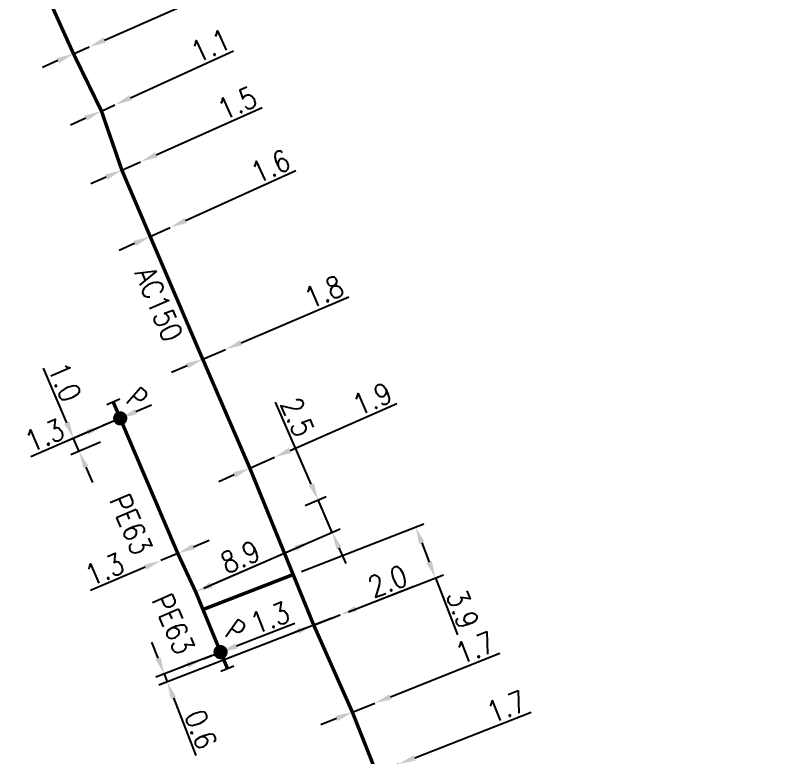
# Model space of a CAD drawing. Header units: millimetres. Extents: x 149996 to 151004, y 126998 to 128018.
# Drawn here: x 150858.5 to 150912.8, y 127406.4 to 127458.8 of the extents above; entities that cross this region are included whole.
import ezdxf
from ezdxf.enums import TextEntityAlignment as Align

# ---------------------------------------------------------------- set-up
doc = ezdxf.new("R2010")
doc.units = ezdxf.units.MM
doc.header["$PDMODE"] = 34
doc.linetypes.add('L_100_AP', pattern=[14, 10, -1.5, 1, -1.5])
doc.linetypes.add('L_100_PE', pattern=[14, 10, -1.5, 1, -1.5])
doc.layers.get('0').update_dxf_attribs({"linetype": 'CONTINUOUS'})
doc.layers.get('DEFPOINTS').update_dxf_attribs({"linetype": 'CONTINUOUS'})
for name, color, linetype in [('L_140', 3, 'CONTINUOUS'), ('L_300', 7, 'CONTINUOUS'), ('L_340', 7, 'CONTINUOUS')]:
    doc.layers.add(name, color=color, linetype=linetype)
doc.styles.add('G_ROMANS', font='ROMANS.SHX', dxfattribs={"width": 0.75})
doc.styles.get("Standard").update_dxf_attribs({"font": 'romans.shx', "width": 0.85})
doc.dimstyles.get("Standard").update_dxf_attribs({"dimtxt": 1.5, "dimasz": 1.2, "dimexe": 0.625, "dimexo": 0.625, "dimgap": 0.25, "dimtad": 1, "dimdec": 1, "dimzin": 0, "dimdsep": 46, "dimtxsty": 'Standard', "dimcen": -0.5, "dimadec": 0, "dimazin": 0, "dimtfac": 1, "dimtdec": 1, "dimtmove": 0, "dimatfit": 3, "dimfxl": 0, "dimtolj": 1, "dimtzin": 0, "dimarcsym": 0})

# ---------------------------------------------------------------- blocks, each defined once
blk = doc.blocks.new('*D113')
at = {"layer": 'DEFPOINTS', "color": 0, "linetype": 'Continuous', "transparency": 16777216}
for p in [(150883.903, 127410.267), (150883.903, 127410.267), (150882.325, 127409.635)]:
    blk.add_point(p, dxfattribs=at)
at = {"layer": 'L_140', "color": 0, "linetype": 'Continuous', "lineweight": -2, "transparency": 16777216}
for p, q in [((150885.018, 127410.712), (150892.744, 127413.802)), ((150883.671, 127410.847), (150883.671, 127410.847)), ((150882.325, 127409.635), (150883.903, 127410.267)), ((150881.211, 127409.19), (150880.096, 127408.744))]:
    blk.add_line(p, q, dxfattribs=at)
at = {"layer": 'L_140', "color": 0, "linetype": 'Continuous', "transparency": 16777216}
for points in [[(150884.943, 127410.898), (150885.092, 127410.526), (150883.903, 127410.267)], [(150881.136, 127409.376), (150881.285, 127409.004), (150882.325, 127409.635)]]:
    blk.add_solid(points, dxfattribs=at)
at = {"layer": 'L_140', "color": 0, "linetype": 'Continuous', "transparency": 16777216, "insert": (150890.985, 127414.175), "char_height": 1.5, "attachment_point": 5, "rotation": 21.7945}
blk.add_mtext('\\A1;1.7', dxfattribs=at)
blk = doc.blocks.new('*D114')
at = {"layer": 'DEFPOINTS', "color": 0, "linetype": 'Continuous', "transparency": 16777216}
for p in [(150876.83, 127427.614), (150876.83, 127427.614), (150875.09, 127426.85)]:
    blk.add_point(p, dxfattribs=at)
at = {"layer": 'L_140', "color": 0, "linetype": 'Continuous', "lineweight": -2, "transparency": 16777216}
for p, q in [((150877.928, 127428.097), (150885.472, 127431.408)), ((150875.09, 127426.85), (150876.83, 127427.614)), ((150873.991, 127426.368), (150872.892, 127425.886))]:
    blk.add_line(p, q, dxfattribs=at)
at = {"layer": 'L_140', "color": 0, "linetype": 'Continuous', "transparency": 16777216}
for points in [[(150877.848, 127428.28), (150878.009, 127427.913), (150876.83, 127427.614)], [(150873.911, 127426.551), (150874.072, 127426.185), (150875.09, 127426.85)]]:
    blk.add_solid(points, dxfattribs=at)
at = {"layer": 'L_140', "color": 0, "linetype": 'Continuous', "transparency": 16777216, "insert": (150883.729, 127431.735), "char_height": 1.5, "attachment_point": 5, "rotation": 23.7027}
blk.add_mtext('\\A1;1.9', dxfattribs=at)
blk = doc.blocks.new('*D115')
at = {"layer": 'DEFPOINTS', "color": 0, "linetype": 'Continuous', "transparency": 16777216}
for p in [(150873.374, 127435.222), (150873.374, 127435.222), (150871.765, 127434.535)]:
    blk.add_point(p, dxfattribs=at)
at = {"layer": 'L_140', "color": 0, "linetype": 'Continuous', "lineweight": -2, "transparency": 16777216}
for p, q in [((150874.477, 127435.694), (150882.086, 127438.944)), ((150871.765, 127434.535), (150873.374, 127435.222)), ((150873.619, 127434.648), (150873.619, 127434.648)), ((150870.661, 127434.064), (150869.558, 127433.592)), ((150872.01, 127433.96), (150872.01, 127433.96))]:
    blk.add_line(p, q, dxfattribs=at)
at = {"layer": 'L_140', "color": 0, "linetype": 'Continuous', "transparency": 16777216}
for points in [[(150874.399, 127435.878), (150874.556, 127435.51), (150873.374, 127435.222)], [(150870.583, 127434.247), (150870.74, 127433.88), (150871.765, 127434.535)]]:
    blk.add_solid(points, dxfattribs=at)
at = {"layer": 'L_140', "color": 0, "linetype": 'Continuous', "transparency": 16777216, "insert": (150880.318, 127439.277), "char_height": 1.5, "attachment_point": 5, "rotation": 23.133}
blk.add_mtext('\\A1;1.8', dxfattribs=at)
blk = doc.blocks.new('*D116')
at = {"layer": 'DEFPOINTS', "color": 0, "linetype": 'Continuous', "transparency": 16777216}
for p in [(150869.468, 127443.83), (150869.468, 127443.83), (150868.056, 127443.191)]:
    blk.add_point(p, dxfattribs=at)
at = {"layer": 'L_140', "color": 0, "linetype": 'Continuous', "lineweight": -2, "transparency": 16777216}
for p, q in [((150870.561, 127444.325), (150878.329, 127447.843)), ((150868.056, 127443.191), (150869.468, 127443.83)), ((150866.963, 127442.695), (150865.87, 127442.2))]:
    blk.add_line(p, q, dxfattribs=at)
at = {"layer": 'L_140', "color": 0, "linetype": 'Continuous', "transparency": 16777216}
for points in [[(150870.479, 127444.507), (150870.644, 127444.143), (150869.468, 127443.83)], [(150866.881, 127442.878), (150867.046, 127442.513), (150868.056, 127443.191)]]:
    blk.add_solid(points, dxfattribs=at)
at = {"layer": 'L_140', "color": 0, "linetype": 'Continuous', "transparency": 16777216, "insert": (150876.555, 127448.137), "char_height": 1.5, "attachment_point": 5, "rotation": 24.3654}
blk.add_mtext('\\A1;1.6', dxfattribs=at)
blk = doc.blocks.new('*D117')
at = {"layer": 'DEFPOINTS', "color": 0, "linetype": 'Continuous', "transparency": 16777216}
for p in [(150867.383, 127448.464), (150867.383, 127448.464), (150866.059, 127447.873)]:
    blk.add_point(p, dxfattribs=at)
at = {"layer": 'L_140', "color": 0, "linetype": 'Continuous', "lineweight": -2, "transparency": 16777216}
for p, q in [((150868.479, 127448.953), (150875.97, 127452.296)), ((150866.059, 127447.873), (150867.383, 127448.464)), ((150864.963, 127447.384), (150863.867, 127446.895))]:
    blk.add_line(p, q, dxfattribs=at)
at = {"layer": 'L_140', "color": 0, "linetype": 'Continuous', "transparency": 16777216}
for points in [[(150868.397, 127449.136), (150868.56, 127448.771), (150867.383, 127448.464)], [(150864.882, 127447.567), (150865.045, 127447.202), (150866.059, 127447.873)]]:
    blk.add_solid(points, dxfattribs=at)
at = {"layer": 'L_140', "color": 0, "linetype": 'Continuous', "transparency": 16777216, "insert": (150874.197, 127452.6), "char_height": 1.5, "attachment_point": 5, "rotation": 24.0488}
blk.add_mtext('\\A1;1.5', dxfattribs=at)
blk = doc.blocks.new('*D118')
at = {"layer": 'DEFPOINTS', "color": 0, "linetype": 'Continuous', "transparency": 16777216}
for p in [(150865.574, 127452.48), (150865.574, 127452.48), (150864.618, 127452.045)]:
    blk.add_point(p, dxfattribs=at)
at = {"layer": 'L_140', "color": 0, "linetype": 'Continuous', "lineweight": -2, "transparency": 16777216}
for p, q in [((150866.666, 127452.977), (150873.93, 127456.282)), ((150864.618, 127452.045), (150865.574, 127452.48)), ((150863.526, 127451.548), (150862.434, 127451.051))]:
    blk.add_line(p, q, dxfattribs=at)
at = {"layer": 'L_140', "color": 0, "linetype": 'Continuous', "transparency": 16777216}
for points in [[(150866.583, 127453.159), (150866.749, 127452.795), (150865.574, 127452.48)], [(150863.443, 127451.73), (150863.609, 127451.366), (150864.618, 127452.045)]]:
    blk.add_solid(points, dxfattribs=at)
at = {"layer": 'L_140', "color": 0, "linetype": 'Continuous', "transparency": 16777216, "insert": (150872.321, 127456.649), "char_height": 1.5, "attachment_point": 5, "rotation": 24.4666}
blk.add_mtext('\\A1;1.1', dxfattribs=at)
blk = doc.blocks.new('*D119')
at = {"layer": 'DEFPOINTS', "color": 0, "linetype": 'Continuous', "transparency": 16777216}
for p in [(150863.745, 127456.566), (150863.745, 127456.566), (150862.647, 127456.083)]:
    blk.add_point(p, dxfattribs=at)
at = {"layer": 'L_140', "color": 0, "linetype": 'Continuous', "lineweight": -2, "transparency": 16777216}
for p, q in [((150864.844, 127457.05), (150872.47, 127460.41)), ((150862.647, 127456.083), (150863.745, 127456.566)), ((150861.549, 127455.599), (150860.451, 127455.115))]:
    blk.add_line(p, q, dxfattribs=at)
at = {"layer": 'L_140', "color": 0, "linetype": 'Continuous', "transparency": 16777216}
for points in [[(150864.763, 127457.233), (150864.924, 127456.867), (150863.745, 127456.566)], [(150861.468, 127455.782), (150861.63, 127455.416), (150862.647, 127456.083)]]:
    blk.add_solid(points, dxfattribs=at)
at = {"layer": 'L_140', "color": 0, "linetype": 'Continuous', "transparency": 16777216, "insert": (150870.699, 127460.723), "char_height": 1.5, "attachment_point": 5, "rotation": 23.7749}
blk.add_mtext('\\A1;1.2', dxfattribs=at)
blk = doc.blocks.new('*D142')
at = {"layer": 'DEFPOINTS', "color": 0, "linetype": 'Continuous', "transparency": 16777216}
for p in [(150881.465, 127416.494), (150881.465, 127416.494), (150879.6, 127415.771)]:
    blk.add_point(p, dxfattribs=at)
at = {"layer": 'L_140', "color": 0, "linetype": 'Continuous', "lineweight": -2, "transparency": 16777216}
for p, q in [((150882.583, 127416.928), (150886.659, 127418.508)), ((150879.6, 127415.771), (150881.465, 127416.494)), ((150878.481, 127415.338), (150877.362, 127414.904))]:
    blk.add_line(p, q, dxfattribs=at)
at = {"layer": 'L_140', "color": 0, "linetype": 'Continuous', "transparency": 16777216}
for points in [[(150882.511, 127417.115), (150882.656, 127416.742), (150881.465, 127416.494)], [(150878.409, 127415.524), (150878.553, 127415.151), (150879.6, 127415.771)]]:
    blk.add_solid(points, dxfattribs=at)
at = {"layer": 'L_140', "color": 0, "linetype": 'Continuous', "transparency": 16777216, "insert": (150884.819, 127418.867), "char_height": 1.5, "attachment_point": 5, "rotation": 21.191}
blk.add_mtext('\\A1;2.0', dxfattribs=at)
blk = doc.blocks.new('*D279')
at = {"layer": 'DEFPOINTS', "color": 0, "linetype": 'Continuous', "transparency": 16777216}
for p in [(150881.465, 127416.494), (150873.023, 127413.865), (150869.262, 127411.763)]:
    blk.add_point(p, dxfattribs=at)
at = {"layer": 'L_300', "color": 0, "linetype": 'Continuous', "lineweight": -2, "transparency": 16777216}
for p, q in [((150880.882, 127416.268), (150868.679, 127411.537)), ((150868.611, 127413.442), (150868.177, 127414.56)), ((150872.44, 127413.639), (150868.462, 127412.097)), ((150869.045, 127412.323), (150869.262, 127411.763)), ((150869.696, 127410.644), (150871.276, 127406.569))]:
    blk.add_line(p, q, dxfattribs=at)
at = {"layer": 'L_300', "color": 0, "linetype": 'Continuous', "transparency": 16777216}
for points in [[(150868.798, 127413.514), (150868.425, 127413.369), (150869.045, 127412.323)], [(150869.882, 127410.717), (150869.509, 127410.572), (150869.262, 127411.763)]]:
    blk.add_solid(points, dxfattribs=at)
at = {"layer": 'L_300', "color": 0, "linetype": 'Continuous', "transparency": 16777216, "insert": (150871.635, 127408.409), "char_height": 1.5, "attachment_point": 5, "rotation": 291.191}
blk.add_mtext('\\A1;0.6', dxfattribs=at)
blk = doc.blocks.new('*D280')
at = {"layer": 'DEFPOINTS', "color": 0, "linetype": 'Continuous', "transparency": 16777216}
for p in [(150873.023, 127413.865), (150871.811, 127413.395), (150871.811, 127413.395)]:
    blk.add_point(p, dxfattribs=at)
at = {"layer": 'L_300', "color": 0, "linetype": 'Continuous', "lineweight": -2, "transparency": 16777216}
for p, q in [((150874.142, 127414.299), (150878.268, 127415.898)), ((150871.811, 127413.395), (150873.023, 127413.865)), ((150870.692, 127412.961), (150869.573, 127412.528))]:
    blk.add_line(p, q, dxfattribs=at)
at = {"layer": 'L_300', "color": 0, "linetype": 'Continuous', "transparency": 16777216}
for points in [[(150874.07, 127414.485), (150874.214, 127414.112), (150873.023, 127413.865)], [(150870.62, 127413.148), (150870.764, 127412.775), (150871.811, 127413.395)]]:
    blk.add_solid(points, dxfattribs=at)
at = {"layer": 'L_300', "color": 0, "linetype": 'Continuous', "transparency": 16777216, "insert": (150876.512, 127416.29), "char_height": 1.5, "attachment_point": 5, "rotation": 21.191}
blk.add_mtext('\\A1;1.3', dxfattribs=at)
blk = doc.blocks.new('*D281')
at = {"layer": 'DEFPOINTS', "color": 0, "linetype": 'Continuous', "transparency": 16777216}
for p in [(150878.148, 127419.338), (150888.183, 127419.099), (150881.465, 127416.494)]:
    blk.add_point(p, dxfattribs=at)
at = {"layer": 'L_140', "color": 0, "linetype": 'Continuous', "lineweight": -2, "transparency": 16777216}
for p, q in [((150878.731, 127419.564), (150887.374, 127422.915)), ((150887.225, 127421.57), (150887.749, 127420.218)), ((150882.047, 127416.72), (150888.766, 127419.325)), ((150888.183, 127419.099), (150889.741, 127415.08))]:
    blk.add_line(p, q, dxfattribs=at)
at = {"layer": 'L_140', "color": 0, "linetype": 'Continuous', "transparency": 16777216}
for points in [[(150887.411, 127421.642), (150887.038, 127421.497), (150886.791, 127422.689)], [(150887.936, 127420.29), (150887.563, 127420.145), (150888.183, 127419.099)]]:
    blk.add_solid(points, dxfattribs=at)
at = {"layer": 'L_140', "color": 0, "linetype": 'Continuous', "transparency": 16777216, "insert": (150890.111, 127416.891), "char_height": 1.5, "attachment_point": 5, "rotation": 291.191}
blk.add_mtext('\\A1;3.9', dxfattribs=at)
blk = doc.blocks.new('L_340_07')
at = {"color": 0, "linetype": 'Continuous', "const_width": 0.25, "flags": 128}
blk.add_lwpolyline([(0, 0), (1.25, 0)], dxfattribs=at)
at = {"color": 0, "linetype": 'Continuous', "flags": 128}
blk.add_lwpolyline([(1.25, -0.5), (1.25, 0.5)], dxfattribs=at)
at = {"color": 0, "linetype": 'Continuous', "style": 'G_ROMANS', "width": 0.75, "flags": 3}
for tag, p in [('DEF_LEG', (0.723, -3.465)), ('DEF_COUP', (0.723, -5.965)), ('DEF_TYPE', (0.723, -8.465))]:
    blk.add_attdef(tag, text='', height=1.2, dxfattribs=at).set_placement(p, align=Align.MIDDLE)
blk = doc.blocks.new('L_300_12')
at = {"color": 0, "linetype": 'Continuous', "const_width": 0.497, "flags": 128}
blk.add_lwpolyline([(-0.252, 0, 1), (0.252, 0, 1)], format="xyb", close=True, dxfattribs=at)
at = {"color": 0, "linetype": 'Continuous', "style": 'G_ROMANS', "width": 0.75}
blk.add_text('P', height=1.5, dxfattribs=at).set_placement((0, 1.85), align=Align.MIDDLE)
at = {"color": 0, "linetype": 'Continuous', "style": 'G_ROMANS', "width": 0.75, "flags": 3}
for tag, p in [('DEF_LEG', (0, -5)), ('DEF_COUP', (0, -7.5)), ('DEF_TYPE', (0, -10))]:
    blk.add_attdef(tag, text='', height=1.2, dxfattribs=at).set_placement(p, align=Align.MIDDLE)
blk = doc.blocks.new('*D353')
at = {"layer": 'DEFPOINTS', "color": 0, "linetype": 'Continuous', "transparency": 16777216}
for p in [(150885.607, 127405.967), (150885.607, 127405.967), (150884.025, 127405.345)]:
    blk.add_point(p, dxfattribs=at)
at = {"layer": 'L_140', "color": 0, "linetype": 'Continuous', "lineweight": -2, "transparency": 16777216}
for p, q in [((150886.724, 127406.406), (150894.947, 127409.639)), ((150884.025, 127405.345), (150885.607, 127405.967)), ((150882.908, 127404.906), (150881.792, 127404.467))]:
    blk.add_line(p, q, dxfattribs=at)
at = {"layer": 'L_140', "color": 0, "linetype": 'Continuous', "transparency": 16777216}
for points in [[(150886.651, 127406.592), (150886.797, 127406.22), (150885.607, 127405.967)], [(150882.835, 127405.092), (150882.982, 127404.72), (150884.025, 127405.345)]]:
    blk.add_solid(points, dxfattribs=at)
at = {"layer": 'L_140', "color": 0, "linetype": 'Continuous', "transparency": 16777216, "insert": (150893.19, 127410.023), "char_height": 1.5, "attachment_point": 5, "rotation": 21.4655}
blk.add_mtext('\\A1;1.7', dxfattribs=at)
blk = doc.blocks.new('*D1327')
at = {"layer": 'DEFPOINTS', "color": 0, "linetype": 'Continuous', "transparency": 16777216}
for p in [(150879.904, 127424.606), (150878.431, 127423.966), (150871.267, 127418.124)]:
    blk.add_point(p, dxfattribs=at)
at = {"layer": 'L_140', "color": 0, "linetype": 'Continuous', "lineweight": -2, "transparency": 16777216}
for p, q in [((150879.425, 127425.706), (150876.905, 127431.501)), ((150879.005, 127424.215), (150880.477, 127424.855)), ((150880.901, 127422.313), (150879.904, 127424.606)), ((150871.84, 127418.373), (150881.474, 127422.563)), ((150881.379, 127421.213), (150881.858, 127420.112))]:
    blk.add_line(p, q, dxfattribs=at)
at = {"layer": 'L_140', "color": 0, "linetype": 'Continuous', "transparency": 16777216}
for points in [[(150879.609, 127425.786), (150879.242, 127425.627), (150879.904, 127424.606)], [(150881.563, 127421.293), (150881.196, 127421.133), (150880.901, 127422.313)]]:
    blk.add_solid(points, dxfattribs=at)
at = {"layer": 'L_140', "color": 0, "linetype": 'Continuous', "transparency": 16777216, "insert": (150878.455, 127430.446), "char_height": 1.5, "attachment_point": 5, "rotation": 293.504}
blk.add_mtext('\\A1;2.5', dxfattribs=at)
blk = doc.blocks.new('*D1328')
at = {"layer": 'DEFPOINTS', "color": 0, "linetype": 'Continuous', "transparency": 16777216}
for p in [(150879.428, 127421.673), (150879.428, 127421.673), (150871.267, 127418.124)]:
    blk.add_point(p, dxfattribs=at)
at = {"layer": 'L_140', "color": 0, "linetype": 'Continuous', "lineweight": -2, "transparency": 16777216}
blk.add_line((150872.367, 127418.602), (150878.328, 127421.194), dxfattribs=at)
at = {"layer": 'L_140', "color": 0, "linetype": 'Continuous', "transparency": 16777216}
for points in [[(150878.248, 127421.378), (150878.408, 127421.011), (150879.428, 127421.673)], [(150872.288, 127418.786), (150872.447, 127418.419), (150871.267, 127418.124)]]:
    blk.add_solid(points, dxfattribs=at)
at = {"layer": 'L_140', "color": 0, "linetype": 'Continuous', "transparency": 16777216, "insert": (150874.415, 127420.583), "char_height": 1.5, "attachment_point": 5, "rotation": 23.504}
blk.add_mtext('\\A1;8.9', dxfattribs=at)
blk = doc.blocks.new('*D1329')
at = {"layer": 'DEFPOINTS', "color": 0, "linetype": 'Continuous', "transparency": 16777216}
for p in [(150870.006, 127420.83), (150868.81, 127420.32), (150868.81, 127420.32)]:
    blk.add_point(p, dxfattribs=at)
at = {"layer": 'L_140', "color": 0, "linetype": 'Continuous', "lineweight": -2, "transparency": 16777216}
for p, q in [((150871.109, 127421.301), (150872.213, 127421.771)), ((150870.006, 127420.83), (150868.81, 127420.32)), ((150867.706, 127419.849), (150863.852, 127418.207))]:
    blk.add_line(p, q, dxfattribs=at)
at = {"layer": 'L_140', "color": 0, "linetype": 'Continuous', "transparency": 16777216}
for points in [[(150871.031, 127421.485), (150871.188, 127421.117), (150870.006, 127420.83)], [(150867.627, 127420.033), (150867.784, 127419.665), (150868.81, 127420.32)]]:
    blk.add_solid(points, dxfattribs=at)
at = {"layer": 'L_140', "color": 0, "linetype": 'Continuous', "transparency": 16777216, "insert": (150864.835, 127419.713), "char_height": 1.5, "attachment_point": 5, "rotation": 23.0903}
blk.add_mtext('\\A1;1.3', dxfattribs=at)
blk = doc.blocks.new('*D1331')
at = {"layer": 'DEFPOINTS', "color": 0, "linetype": 'Continuous', "transparency": 16777216}
for p in [(150865.941, 127430.359), (150865.132, 127428.925), (150863.042, 127428.029)]:
    blk.add_point(p, dxfattribs=at)
at = {"layer": 'L_300', "color": 0, "linetype": 'Continuous', "lineweight": -2, "transparency": 16777216}
for p, q in [((150862.175, 127430.051), (150860.525, 127433.901)), ((150865.366, 127430.113), (150862.074, 127428.702)), ((150863.042, 127428.029), (150862.648, 127428.948)), ((150864.558, 127428.679), (150862.468, 127427.783)), ((150863.515, 127426.926), (150863.988, 127425.823))]:
    blk.add_line(p, q, dxfattribs=at)
at = {"layer": 'L_300', "color": 0, "linetype": 'Continuous', "transparency": 16777216}
for points in [[(150862.359, 127430.13), (150861.992, 127429.972), (150862.648, 127428.948)], [(150863.699, 127427.005), (150863.331, 127426.847), (150863.042, 127428.029)]]:
    blk.add_solid(points, dxfattribs=at)
at = {"layer": 'L_300', "color": 0, "linetype": 'Continuous', "transparency": 16777216, "insert": (150862.033, 127432.922), "char_height": 1.5, "attachment_point": 5, "rotation": 293.205}
blk.add_mtext('\\A1;1.0', dxfattribs=at)
blk = doc.blocks.new('*D1332')
at = {"layer": 'DEFPOINTS', "color": 0, "linetype": 'Continuous', "transparency": 16777216}
for p in [(150865.941, 127430.359), (150864.746, 127429.847), (150864.746, 127429.847)]:
    blk.add_point(p, dxfattribs=at)
at = {"layer": 'L_300', "color": 0, "linetype": 'Continuous', "lineweight": -2, "transparency": 16777216}
for p, q in [((150867.043, 127430.832), (150868.146, 127431.305)), ((150865.941, 127430.359), (150864.746, 127429.847)), ((150863.643, 127429.374), (150859.625, 127427.652))]:
    blk.add_line(p, q, dxfattribs=at)
at = {"layer": 'L_300', "color": 0, "linetype": 'Continuous', "transparency": 16777216}
for points in [[(150866.965, 127431.016), (150867.122, 127430.648), (150865.941, 127430.359)], [(150863.564, 127429.558), (150863.722, 127429.191), (150864.746, 127429.847)]]:
    blk.add_solid(points, dxfattribs=at)
at = {"layer": 'L_300', "color": 0, "linetype": 'Continuous', "transparency": 16777216, "insert": (150860.605, 127429.16), "char_height": 1.5, "attachment_point": 5, "rotation": 23.205}
blk.add_mtext('\\A1;1.3', dxfattribs=at)

msp = doc.modelspace()

# ---------------------------------------------------------------- linework, layer by layer
at = {"layer": 'L_140', "linetype": 'L_100_AP', "flags": 128}
msp.add_lwpolyline([(150763.066, 127734.758, 0.25, 0.25, 0), (150758.874, 127733.975, 0.25, 0.25, 0), (150759.886, 127728.205, 0.25, 0.25, 0), (150761.645, 127718.069, 0.25, 0.25, 0), (150766.848, 127707.124, 0.25, 0.25, 0), (150771.462, 127697.463, 0.25, 0.25, 0), (150769.373, 127691.867, 0.25, 0.25, 0), (150781.314, 127667.072, 0.25, 0.25, 0), (150787.865, 127653.391, 0.25, 0.25, 0), (150801.534, 127625.023, 0.25, 0.25, 0), (150805.031, 127617.118, 0.25, 0.25, 0), (150806.594, 127612.766, 0.25, 0.25, 0), (150808.918, 127606.043, 0.25, 0.25, 0), (150812.246, 127597.365, 0.25, 0.25, 0), (150814.536, 127590.481, 0.25, 0.25, 0), (150816.576, 127584.206, 0.25, 0.25, 0), (150818.05, 127578.157, 0.25, 0.25, 0), (150819.717, 127571.622, 0.25, 0.25, 0), (150820.844, 127566.625, 0.25, 0.25, 0), (150821.643, 127564.406, 0.25, 0.25, 0), (150823.765, 127564.954, 0.25, 0.25, 0), (150826.178, 127553.496, 0.25, 0.25, 0), (150828.767, 127541.207, 0.25, 0.25, 0), (150828.442, 127531.73, 0.25, 0.25, 0), (150828.442, 127531.73, 0.25, 0.25, 0), (150832.703, 127522.339, 0.25, 0.25, 0), (150838.806, 127509.388, 0.25, 0.25, 0), (150842.814, 127500.971, 0.25, 0.25, 0), (150845.684, 127495.151, 0.25, 0.25, 0), (150846.745, 127492.65, 0.25, 0.25, 0), (150847.666, 127490.484, 0.25, 0.25, 0), (150848.976, 127487.403, 0.25, 0.25, 0), (150849.708, 127485.599, 0.25, 0.25, 0), (150850.716, 127483.112, 0.25, 0.25, 0), (150853.215, 127477.701, 0.25, 0.25, 0), (150855.317, 127472.859, 0.25, 0.25, 0), (150856.722, 127469.347, 0.25, 0.25, 0), (150856.889, 127468.928, 0.25, 0.25, 0), (150858.775, 127464.52, 0.25, 0.25, 0), (150860.707, 127460.37, 0.25, 0.25, 0), (150862.647, 127456.083, 0.25, 0.25, 0), (150864.618, 127452.045, 0.25, 0.25, 0), (150866.059, 127447.873, 0.25, 0.25, 0), (150868.056, 127443.191, 0.25, 0.25, 0), (150871.765, 127434.535, 0.25, 0.25, 0), (150875.09, 127426.85, 0.25, 0.25, 0), (150879.6, 127415.771, 0.25, 0.25, 0), (150882.325, 127409.635, 0.25, 0.25, 0), (150884.025, 127405.345, 0.25, 0.25, 0), (150886.208, 127399.776, 0.25, 0.25, 0), (150889.669, 127391.547, 0.25, 0.25, 0), (150891.365, 127387.667, 0.25, 0.25, 0), (150892.798, 127384.149, 0.25, 0.25, 0), (150894.4, 127380.237, 0.25, 0.25, 0), (150896.08, 127376.203, 0.25, 0.25, 0), (150898.124, 127371.501, 0.25, 0.25, 0), (150900.632, 127365.365, 0.25, 0.25, 0), (150902.332, 127361.4, 0.25, 0.25, 0), (150906.944, 127350.203, 0.25, 0.25, 0), (150908.124, 127347.164, 0.25, 0.25, 0), (150912.708, 127336.392, 0.25, 0.25, 0), (150914.244, 127332.638, 0.25, 0.25, 0), (150917.475, 127325.75, 0.25, 0.25, 0), (150919.672, 127319.494, 0.25, 0.25, 0), (150921.387, 127315.905, 0.25, 0.25, 0), (150928.067, 127299.83, 0.25, 0.25, 0), (150936.813, 127278.761, 0.25, 0.25, 0), (150940.314, 127270.137, 0.25, 0.25, 0), (150943.232, 127262.809, 0.25, 0.25, 0), (150945.685, 127257.444, 0.25, 0.25, 0), (150952.55, 127241.937, 0.25, 0.25, 0), (150953.884, 127237.366, 0.25, 0.25, 0), (150955.673, 127233.591, 0.25, 0.25, 0), (150959.586, 127223.937, 0.25, 0.25, 0), (150961.002, 127220.396, 0.25, 0.25, 0), (150964.462, 127211.892, 0.25, 0.25, 0), (150966.558, 127207.375, 0.25, 0.25, 0), (150968.452, 127202.686, 0.25, 0.25, 0), (150971.18, 127196.248, 0.25, 0.25, 0), (150976.514, 127183.423, 0.25, 0.25, 0), (150978.118, 127179.453, 0.25, 0.25, 0), (150979.807, 127175.25, 0.25, 0.25, 0), (150985.325, 127162.339, 0.25, 0.25, 0), (150989.093, 127153.336, 0.25, 0.25, 0), (150993.052, 127143.813, 0.25, 0.25, 0), (150996.341, 127135.825, 0.25, 0.25, 0), (150998.146, 127131.515, 0.25, 0.25, 0), (151000, 127127.126, 0, 0, 0)], format="xyseb", dxfattribs=at)
at = {"layer": 'L_140', "linetype": 'L_100_PE', "flags": 128}
msp.add_lwpolyline([(150873.023, 127413.865, 0.25, 0.25, 0), (150871.267, 127418.124, 0.25, 0.25, 0), (150870.006, 127420.83, 0.25, 0.25, 0), (150865.941, 127430.359, 0, 0, 0)], format="xyseb", dxfattribs=at)
at = {"layer": 'L_140', "linetype": 'L_100_PE', "const_width": 0.25, "flags": 128}
msp.add_lwpolyline([(150878.148, 127419.338), (150871.727, 127416.848)], dxfattribs=at)

# ---------------------------------------------------------------- block references
at = {"layer": 'L_300'}
for p, rotation in [((150865.941, 127430.359), 319.5447171935257), ((150873.023, 127413.865), 324.9019404178163)]:
    msp.add_blockref('L_300_12', p, dxfattribs=dict(at, rotation=rotation))
at = {"layer": 'L_340'}
for p, rotation in [((150865.941, 127430.359), 113.1405555747004), ((150873.023, 127413.865), 292.9643056083283)]:
    msp.add_blockref('L_340_07', p, dxfattribs=dict(at, rotation=rotation))

# ---------------------------------------------------------------- texts
at = {"layer": 'L_140', "linetype": 'Continuous', "width": 0.85}
for s, rotation, p in [('AC150', 292.8509, (150868.679, 127438.407)), ('PE63', 293.3934, (150869.698, 127415.845))]:
    msp.add_text(s, height=1.5, rotation=rotation, dxfattribs=at).set_placement(p, align=Align.MIDDLE)
msp.add_text('PE63', height=1.5, rotation=293.1406, dxfattribs=at).set_placement((150865.154, 127424.589))

# ---------------------------------------------------------------- dimensions: what is measured, and where the dimension line sits
at = {"layer": 'L_140', "linetype": 'Continuous'}
for base, p1, p2, angle, picture, middle in [((150863.745, 127456.566), (150862.647, 127456.083), (150863.745, 127456.566), 23.7749, '*D119', (150871.103, 127459.807)), ((150865.57395, 127452.47995), (150864.61824, 127452.04508), (150865.57395, 127452.47995), 24.46664, '*D118', (150872.73525, 127455.73851)), ((150867.383, 127448.464), (150866.059, 127447.873), (150867.383, 127448.464), 24.0488, '*D117', (150874.605, 127451.687)), ((150869.468, 127443.83), (150868.056, 127443.191), (150869.468, 127443.83), 24.3654, '*D116', (150876.968, 127447.226)), ((150873.374, 127435.222), (150871.765, 127434.535), (150873.374, 127435.222), 23.133, '*D115', (150880.711, 127438.357)), ((150876.83, 127427.614), (150875.09, 127426.85), (150876.83, 127427.614), 23.7027, '*D114', (150884.131, 127430.82)), ((150888.183, 127419.099), (150878.148, 127419.338), (150881.465, 127416.494), 111.191, '*D281', (150889.179, 127416.53)), ((150881.465, 127416.494), (150879.6, 127415.771), (150881.465, 127416.494), 201.191, '*D142', (150885.181, 127417.935)), ((150883.903, 127410.267), (150882.325, 127409.635), (150883.903, 127410.267), 21.7945, '*D113', (150891.356, 127413.247)), ((150885.607, 127405.967), (150884.025, 127405.345), (150885.607, 127405.967), 21.4655, '*D353', (150893.556, 127409.092))]:
    dim = msp.add_linear_dim(base=base, p1=p1, p2=p2, angle=angle, dimstyle='Standard', override={"dimexe": 0.625, "dimtad": 1, "dimse1": 0, "dimse2": 0, "dimtmove": 0, "dimatfit": 3}, dxfattribs=at)
    dim.commit()
    dim.dimension.update_dxf_attribs({"geometry": picture, "text_midpoint": middle, "dimtype": 160})
for base, p1, p2, angle, picture, middle in [((150879.904, 127424.606), (150871.267, 127418.124), (150878.431, 127423.966), 293.504, '*D1327', (150877.537, 127430.047)), ((150879.428, 127421.673), (150871.267, 127418.124), (150879.428, 127421.673), 203.504, '*D1328', (150874.814, 127419.666)), ((150868.81, 127420.32), (150870.006, 127420.83), (150868.81, 127420.32), 23.0903, '*D1329', (150865.227, 127418.793))]:
    dim = msp.add_linear_dim(base=base, p1=p1, p2=p2, angle=angle, dimstyle='Standard', dxfattribs=at)
    dim.commit()
    dim.dimension.update_dxf_attribs({"geometry": picture, "text_midpoint": middle, "dimtype": 160})
at = {"layer": 'L_300', "linetype": 'Continuous'}
for base, p1, p2, angle, picture, middle in [((150863.042, 127428.029), (150865.941, 127430.359), (150865.132, 127428.925), 113.205, '*D1331', (150861.114, 127432.528)), ((150864.746, 127429.847), (150865.941, 127430.359), (150864.746, 127429.847), 23.205, '*D1332', (150860.999, 127428.241)), ((150869.262, 127411.763), (150873.023, 127413.865), (150881.465, 127416.494), 111.191, '*D279', (150870.703, 127408.047))]:
    dim = msp.add_linear_dim(base=base, p1=p1, p2=p2, angle=angle, dimstyle='Standard', dxfattribs=at)
    dim.commit()
    dim.dimension.update_dxf_attribs({"geometry": picture, "text_midpoint": middle, "dimtype": 160})
dim = msp.add_linear_dim(base=(150871.811, 127413.395), p1=(150873.023, 127413.865), p2=(150871.811, 127413.395), angle=21.191, dimstyle='Standard', override={"dimexe": 0.625, "dimtad": 1, "dimse1": 0, "dimse2": 0, "dimtmove": 0, "dimatfit": 3}, dxfattribs=at)
dim.commit()
dim.dimension.update_dxf_attribs({"geometry": '*D280', "text_midpoint": (150876.874, 127415.358), "dimtype": 160})

doc.saveas('drawing.dxf')
